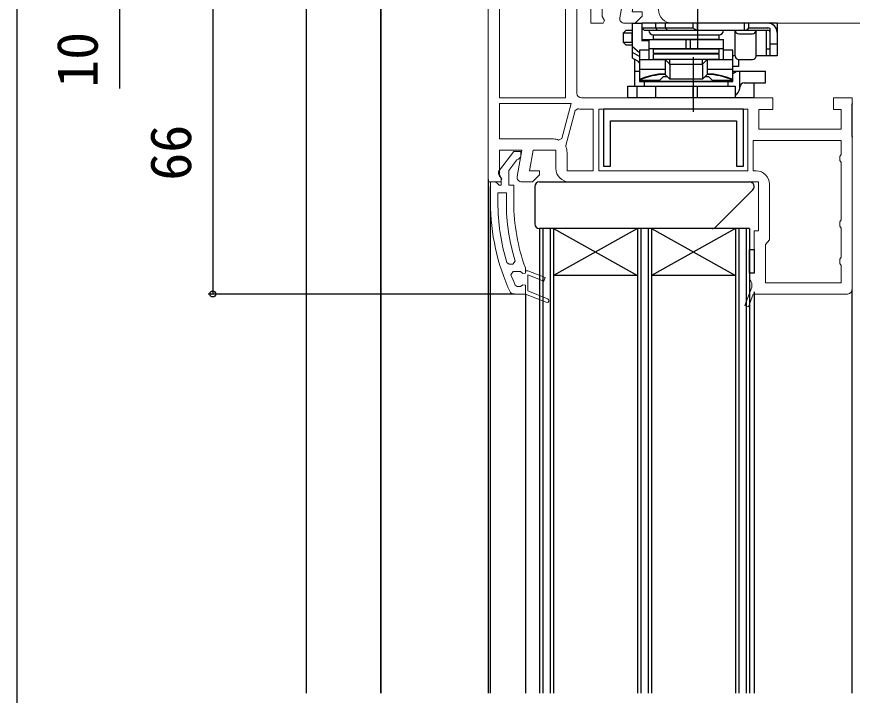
# Model space of a CAD drawing. Units: millimetres, scale not verified. Extents: x -525 to 525, y -783 to 778.
# Drawn here: x -525 to -346, y 171.3 to 316.6 of the extents above; entities that cross this region are included whole.
import ezdxf
from ezdxf.enums import TextEntityAlignment as Align

# ---------------------------------------------------------------- set-up
doc = ezdxf.new("R2010")
doc.units = ezdxf.units.MM
doc.header["$LTSCALE"] = 4
doc.layers.add('0-3_YKK_11', color=7, linetype='Continuous', lineweight=18)
for name, color, linetype in [('0-5_YKK_12', 2, 'Continuous'), ('0-6_YKK_13', 4, 'Continuous'), ('0-8_YKK_D', 6, 'Continuous'), ('0-9_YKK_ZWAK', 7, 'Continuous')]:
    doc.layers.add(name, color=color, linetype=linetype)
doc.styles.add('ＭＳ ゴシック', font='')
doc.styles.get('ＭＳ ゴシック').set_extended_font_data('MS Gothic')

msp = doc.modelspace()

# ---------------------------------------------------------------- linework, layer by layer
at = {"layer": '0-3_YKK_11'}
msp.add_line((-404, 296.8), (-401.5, 296.8), dxfattribs=at)
at = {"layer": '0-3_YKK_11', "color": 211}
for points in [[(-395.785, 316.373), (-394.793, 322), (-399.6, 322), (-399.6, 316.643), (-399.058, 315.776), (-399.377, 315.2), (-402, 315.2), (-402, 330.841), (-446.052, 333.15)], [(-387.5, 318.1), (-387.5, 322), (-392.356, 322), (-393.132, 317.6), (-391, 317.6), (-391, 316.7), (-392.5, 315.2), (-394.8, 315.2)], [(-342, 309.173), (-342, 315.2), (-384.6, 315.2)]]:
    msp.add_lwpolyline(points, dxfattribs=at)
at = {"layer": '0-3_YKK_11'}
for points in [[(-424, 281.2), (-424, 323.2), (-404.134, 323.2), (-404, 323.277), (-401.095, 319.859), (-401.705, 319.341), (-404.016, 322.06)], [(-404.394, 322.126), (-404.7, 321.949), (-404.7, 319.2), (-405, 319.2), (-405, 300.2)], [(-404, 299.2), (-363, 299.2), (-363, 296.7), (-366, 296.7), (-366, 292.5), (-348.4, 292.5), (-348.4, 296.7), (-350, 296.7), (-350, 299.2), (-346, 299.2), (-346, 258.2)], [(-421.6, 298), (-406.221, 298), (-408.226, 290.516), (-408.899, 290.183)], [(-410, 290.4), (-421.6, 290.4), (-421.6, 298)], [(-407.356, 288.691), (-407.383, 289.026), (-405.372, 296.532), (-404.775, 296.889)], [(-401.5, 296.8), (-401.5, 283.6), (-407.1, 283.6), (-407.1, 287.5)], [(-348.4, 290.1), (-367.2, 290.1), (-367.2, 283.6), (-366.6, 283.6)], [(-363.7, 280.7), (-363.7, 268.795), (-364.15, 268.297), (-364.6, 267.8), (-364.6, 259.6), (-348.4, 259.6), (-348.4, 263.334), (-348.65, 263.767), (-348.65, 264.633), (-348.4, 265.066), (-348.4, 271.334), (-348.65, 271.767), (-348.65, 272.633), (-348.4, 273.066), (-348.4, 285.334), (-348.65, 285.767), (-348.65, 286.633), (-348.4, 287.066), (-348.4, 290.1)], [(-417.785, 282.373), (-416.793, 288), (-421.6, 288), (-421.6, 282.643), (-421.058, 281.776), (-421.377, 281.2), (-424, 281.2)], [(-421.587, 283.717), (-418.475, 287.7), (-417, 287.7), (-417, 286.599), (-417.475, 286.1), (-417.845, 285.908), (-419.6, 283.662), (-419.6, 280.5), (-418.5, 280.5), (-418.5, 276.833)], [(-409.5, 284.1), (-409.5, 288), (-414.356, 288), (-415.132, 283.6), (-413, 283.6), (-413, 282.7), (-414.5, 281.2), (-416.8, 281.2)], [(-423.5, 276.833), (-423.5, 281.2), (-422.4, 281.2), (-421.904, 280.763), (-421.606, 280.5), (-421.2, 280.5), (-421.2, 281.9), (-421.4, 282.3)], [(-347, 257.2), (-367.189, 257.2), (-368.226, 254.458), (-368.974, 254.741), (-367.5, 258.639), (-367.5, 259.534), (-367.75, 259.967), (-368, 260.4), (-368, 261.7), (-367, 261.7), (-367, 270.7), (-366.1, 270.7), (-366.1, 281.2), (-406.6, 281.2)], [(-420.1, 276.833), (-420.1, 278.9), (-421.9, 278.9), (-421.9, 276.833)], [(-419.991, 263.955), (-419.513, 263.6), (-418.676, 263.6), (-418.199, 264.248)], [(-411.252, 256.172), (-415.5, 257.862), (-415.5, 261.339), (-412.048, 259.966), (-411.752, 260.709), (-415.5, 262.2), (-416, 262.2), (-416, 261.7), (-416.59, 261.625), (-417.075, 262), (-417.1, 262), (-418.635, 262), (-419.104, 261.326)], [(-416.03, 262.818), (-416, 262.647), (-416, 262.2), (-415.5, 262.2), (-411.752, 260.709), (-412.048, 259.966), (-415.5, 261.339), (-415.5, 257.862), (-411.252, 256.172)], [(-418.205, 259.101), (-417.747, 258.8), (-417.075, 258.8), (-416.59, 259.175), (-416, 259.1), (-416, 257.2), (-411.548, 255.429), (-416, 257.2), (-418.782, 257.2), (-419.236, 257.49)]]:
    msp.add_lwpolyline(points, dxfattribs=at)
for points in [[(-407.4, 320.8), (-407.4, 299.2), (-421.6, 299.2), (-421.6, 320.8)], [(-368.4, 283.6), (-400.3, 283.6), (-400.3, 296.8), (-368.4, 296.8)]]:
    msp.add_lwpolyline(points, close=True, dxfattribs=at)
at = {"layer": '0-3_YKK_11', "color": 211}
for centre, radius, start in [((-384.6, 318.1), 2.9, 179.99998), ((-394.8, 316.2), 1, 169.99998)]:
    msp.add_arc(centre, radius, start, 270.00002, dxfattribs=at)
at = {"layer": '0-3_YKK_11'}
for centre, radius, start, end in [((-404, 300.2), 1, 180.00001, 269.99999), ((-404, 300.2), 3.4, 256.82613, 269.99998), ((-410, 287.5), 2.9, 67.68615, 89.99999), ((-410, 287.5), 2.9, 359.99996, 24.25263), ((-420.8, 283.1), 1, 141.91328, 233.13011), ((-406.6, 284.1), 2.9, 180.00001, 269.99999), ((-366.6, 280.7), 2.9, 0.00001, 89.99999), ((-416.8, 282.2), 1, 169.99999, 269.99998), ((-377.5, 276.833), 46, 180.00001, 204.86598), ((-377.5, 276.833), 44.4, 179.99999, 196.86019), ((-377.5, 276.833), 42.6, 179.99999, 197.18277), ((-377.5, 276.833), 41, 179.99999, 199.98888), ((-377.5, 276.833), 44.4, 200.44221, 203.53922), ((-347, 258.2), 1, 270.00001, 359.99999), ((-411.4, 255.8), 0.4, 248.30059, 68.30061), ((-411.4, 255.8), 0.4, 248.30059, 68.30061)]:
    msp.add_arc(centre, radius, start, end, dxfattribs=at)
at = {"layer": '0-5_YKK_12'}
for p, q in [((-463, 339.793), (-463, 171.7)), ((-447, 334.149), (-447, 171.7)), ((-447, 171.7), (-447, 334.149)), ((-446.998, 171.7), (-446.996, 334.064)), ((-424, 281.7), (-424, 171.7)), ((-423.504, 171.7), (-423.504, 280.2)), ((-413.005, 271.199), (-413.005, 171.7)), ((-368.005, 271.199), (-413.005, 271.199)), ((-412.305, 271.199), (-412.305, 171.7)), ((-410.705, 271.199), (-410.705, 171.7)), ((-410.005, 271.199), (-410.005, 171.7)), ((-392.005, 271.199), (-410.005, 261.199)), ((-410.005, 271.199), (-392.005, 261.199)), ((-392.005, 271.199), (-392.005, 171.7)), ((-391.305, 271.199), (-391.305, 171.7)), ((-389.705, 271.199), (-389.705, 171.7)), ((-389.005, 271.199), (-389.005, 171.7)), ((-371.005, 271.199), (-389.005, 261.199)), ((-389.005, 271.199), (-371.005, 261.199)), ((-371.005, 271.199), (-371.005, 171.7)), ((-370.305, 271.199), (-370.305, 171.7)), ((-368.705, 271.199), (-368.705, 171.7)), ((-368.005, 271.199), (-368.005, 171.7)), ((-392.005, 261.199), (-410.005, 261.199)), ((-371.005, 261.199), (-389.005, 261.199)), ((-346, 171.7), (-346, 258.2)), ((-416, 257.2), (-416, 171.7)), ((-367, 257.7), (-367, 171.7))]:
    msp.add_line(p, q, dxfattribs=at)
at = {"layer": '0-6_YKK_13'}
for p, q in [((-379.1, 309.7), (-379.1, 318.2)), ((-393.1, 307.7), (-393.1, 315.2)), ((-393.1, 315.2), (-391.1, 315.2)), ((-391.1, 315.2), (-391.1, 311.4)), ((-391.1, 315.2), (-391.1, 311.7)), ((-364.1, 315.2), (-391.1, 315.2)), ((-388.1, 314.2), (-388.1, 315.2)), ((-386.1, 315.2), (-386.1, 314.2)), ((-380.058, 314.2), (-380.058, 315.2)), ((-379.142, 313.7), (-379.142, 315.2)), ((-369.058, 313.7), (-369.058, 315.2)), ((-368.142, 314.2), (-368.142, 315.2)), ((-362.1, 315.2), (-364.1, 315.2)), ((-362.1, 315.2), (-362.1, 313.2)), ((-395.033, 313.1), (-394.533, 313.6)), ((-393.1, 313.6), (-394.533, 313.6)), ((-391.1, 314.2), (-380.058, 314.2)), ((-391.1, 314.2), (-390.6, 313.7)), ((-390.6, 313.7), (-364.1, 313.7)), ((-388.1, 314.2), (-387.893, 313.7)), ((-386.1, 314.2), (-385.6, 313.7)), ((-379.6, 313.9), (-379.6, 313.7)), ((-371.1, 308.2), (-371.1, 313.7)), ((-368.6, 313.9), (-368.6, 313.7)), ((-368.142, 314.2), (-364.1, 314.2)), ((-366.6, 308.2), (-366.6, 313.7)), ((-364.4, 308.2), (-364.4, 313.7)), ((-363.6, 308.2), (-363.6, 314.066)), ((-395.033, 313.1), (-393.1, 313.1)), ((-393.129, 313.1), (-393.1, 313.129)), ((-393.129, 311.1), (-393.129, 313.1)), ((-391.1, 311.7), (-389.6, 311.7)), ((-391.1, 311.7), (-389.6, 311.7)), ((-389.6, 311.7), (-373.6, 311.7)), ((-389.6, 311.7), (-389.6, 307.4)), ((-388.6, 312.7), (-374.6, 312.7)), ((-381.565, 309.7), (-381.565, 311.7)), ((-380.661, 309.7), (-380.661, 311.7)), ((-373.6, 307.4), (-373.6, 311.7)), ((-370.3, 312.9), (-367.4, 312.9)), ((-362.1, 313.2), (-362.1, 308.2)), ((-393.1, 311.1), (-395.033, 311.1)), ((-394.533, 310.6), (-393.1, 310.6)), ((-393.1, 311.071), (-393.129, 311.1)), ((-393.1, 310.2), (-391.6, 308.95)), ((-389.6, 311.4), (-391.1, 311.4)), ((-373.6, 309.7), (-389.6, 309.7)), ((-362.1, 310.7), (-363.6, 310.7)), ((-391.6, 308.034), (-393.1, 308.9)), ((-389.6, 309.4), (-391.6, 309.4)), ((-391.6, 309.4), (-391.6, 302.7)), ((-374.6, 308.6), (-388.6, 308.6)), ((-388.6, 307.4), (-388.6, 308.6)), ((-374.6, 308.6), (-374.6, 307.4)), ((-373.064, 309.4), (-373.6, 309.4)), ((-371.1, 308.2), (-371.6, 308.2)), ((-362.1, 308.2), (-366.6, 308.2)), ((-393.1, 307.7), (-391.6, 306.95)), ((-392.585, 301.7), (-392.585, 307.443)), ((-391.73, 306.8), (-391.6, 306.8)), ((-391.6, 307.4), (-386.1, 307.4)), ((-374.6, 307.4), (-388.6, 307.4)), ((-386.1, 307.4), (-385.106, 306.406)), ((-386.1, 307.279), (-386.1, 304.2)), ((-385.1, 306.668), (-385.1, 307.4)), ((-385.1, 306.4), (-385.097, 306.397)), ((-385.1, 306.279), (-385.1, 303.2)), ((-385.097, 306.312), (-385.097, 306.397)), ((-380.1, 307.9), (-380.1, 296.2)), ((-378.103, 306.397), (-378.1, 306.4)), ((-378.103, 306.312), (-378.103, 306.397)), ((-378.1, 306.668), (-378.1, 307.4)), ((-378.1, 306.4), (-378.094, 306.406)), ((-378.1, 306.279), (-378.1, 303.2)), ((-378.094, 306.406), (-377.1, 307.4)), ((-377.1, 307.4), (-371.6, 307.4)), ((-377.1, 307.279), (-377.1, 304.2)), ((-370.388, 307.405), (-370.388, 305.9)), ((-370.3, 307.4), (-367.4, 307.4)), ((-392.585, 304.9), (-391.6, 304.9)), ((-391.6, 305.347), (-386.1, 305.347)), ((-377.1, 305.347), (-371.6, 305.347)), ((-370.388, 305.9), (-371.6, 305.9)), ((-371.6, 304.9), (-364.6, 304.9)), ((-370.08, 301.239), (-370.08, 304.9)), ((-364.6, 302.4), (-364.6, 304.9)), ((-387.272, 302.9), (-391.6, 302.9)), ((-391.6, 302.7), (-371.6, 302.7)), ((-390.6, 302.7), (-390.6, 301.7)), ((-372.6, 302.7), (-390.6, 302.7)), ((-386.472, 303.7), (-387.272, 302.9)), ((-385.6, 303.7), (-386.472, 303.7)), ((-385.1, 303.2), (-386.1, 304.2)), ((-376.728, 303.7), (-377.6, 303.7)), ((-375.928, 302.9), (-376.728, 303.7)), ((-371.6, 302.9), (-375.928, 302.9)), ((-372.6, 302.357), (-372.546, 302.614)), ((-372.538, 302.7), (-372.546, 302.614)), ((-394.1, 301.7), (-371.1, 301.7)), ((-394.1, 299.2), (-394.1, 301.7)), ((-392.1, 299.2), (-392.1, 301.7)), ((-388.1, 299.2), (-388.1, 301.7)), ((-380.058, 299.2), (-380.058, 301.7)), ((-379.142, 299.2), (-379.142, 301.7)), ((-371.1, 301.7), (-371.1, 299.2)), ((-369.145, 302.4), (-364.6, 302.4)), ((-367.1, 302.4), (-367.1, 301.486)), ((-367.1, 301.486), (-367.1, 299.2)), ((-367.1, 299.2), (-394.1, 299.2)), ((-370.613, 299.2), (-371.1, 299.291)), ((-346, 290.909), (-346, 297.89)), ((-413.005, 281.2), (-368.005, 281.2)), ((-414.005, 280.2), (-414.005, 272.2)), ((-375.297, 271.493), (-367.297, 279.493)), ((-376.005, 271.2), (-413.005, 271.2))]:
    msp.add_line(p, q, dxfattribs=at)
for points in [[(-394.533, 310.6), (-395.033, 311.1), (-395.033, 313.1)], [(-364.4, 309.7), (-364.1, 309.7), (-363.6, 309.7)], [(-371.6, 302.7), (-371.6, 309.4), (-373.064, 309.4)], [(-391.902, 307.101), (-391.876, 307.015), (-391.828, 306.896), (-391.779, 306.824), (-391.73, 306.8)], [(-385.106, 306.406), (-385.1, 306.4), (-378.1, 306.4)], [(-386.1, 304.32), (-387.517, 304.248), (-388.917, 304.03), (-390.283, 303.671), (-391.6, 303.173)], [(-390.6, 301.7), (-372.6, 301.7), (-372.6, 302.7)], [(-377.1, 304.2), (-378.1, 303.2), (-385.1, 303.2)], [(-371.6, 303.173), (-372.917, 303.671), (-374.283, 304.03), (-375.683, 304.248), (-377.1, 304.32)]]:
    msp.add_lwpolyline(points, dxfattribs=at)
for points in [[(-388.6, 312.7), (-374.6, 312.7), (-374.6, 311.7), (-388.6, 311.7)], [(-388.6, 309.7), (-374.6, 309.7), (-374.6, 308.7), (-388.6, 308.7)], [(-369.3, 296.8), (-399.3, 296.8), (-399.3, 284.6), (-397.8, 284.6), (-397.8, 294.3), (-370.8, 294.3), (-370.8, 284.6), (-369.3, 284.6)], [(-368, 266.7), (-367, 266.7), (-367, 261.7), (-368, 261.7)]]:
    msp.add_lwpolyline(points, close=True, dxfattribs=at)
for centre, radius, start, end in [((-364.1, 313.2), 2, 0, 90), ((-388.6, 313.7), 1, 180, 270), ((-379.6, 314.4), 0.5, 203.57818, 270), ((-374.6, 313.7), 1, 270, 0), ((-370.3, 313.7), 0.8, 180, 270), ((-368.6, 314.4), 0.5, 270, 336.42182), ((-367.4, 313.7), 0.8, 270, 0), ((-364.1, 313.2), 1, 60, 90), ((-364.1, 313.2), 0.5, 0, 90), ((-370.3, 308.2), 0.8, 180, 270), ((-367.4, 308.2), 0.8, 270, 0), ((-386.1, 291.2), 13, 90, 115.029), ((-377.1, 291.2), 13, 64.971, 90), ((-345.4, 297.89), 0.6, 167.56012, 180), ((-345.4, 290.909), 0.6, 180, 192.43989), ((-413.005, 280.2), 1, 90, 180), ((-368.005, 280.2), 1, 315, 90), ((-413.005, 272.2), 1, 180, 270), ((-376.005, 272.2), 1, 270, 315)]:
    msp.add_arc(centre, radius, start, end, dxfattribs=at)
for centre, major_axis, ratio, start_param, end_param in [((-384.1, 305.4), (1.97, -1.97), 0.176327, 3.2646882, 3.3161231), ((-384.272, 308.4), (0.828, 1.998), 0.093899, 2.7346179, 3.102718), ((-387.1, 308.4), (1.932, -1.932), 0.267949, 0.18405, 0.2617994), ((-383.1, 304.4), (1.97, -1.97), 0.176327, 3.2646883, 3.3161232), ((-380.1, 304.4), (1.97, 1.97), 0.176327, 6.1086548, 6.1600897), ((-376.1, 308.4), (1.932, 1.932), 0.267949, 2.8797933, 2.9575426), ((-378.928, 308.4), (-0.828, 1.998), 0.093899, 3.1804673, 3.5485674), ((-379.1, 305.4), (1.97, 1.97), 0.176327, 6.1086549, 6.1600898), ((-370.049, 302.4), (-2.519, 0), 0.992361, 4.7247659, 5.3755266), ((-372.556, 301.7), (-2.519, 0), 0.992546, 2.1871111, 2.9561302), ((-372.311, 301.7), (0, -2.5), 0.907845, 1.3853339, 1.4849767), ((-369.145, 301.4), (0, -1), 0.907845, 3.1415927, 4.6265694)]:
    msp.add_ellipse(centre, major_axis=major_axis, ratio=ratio, start_param=start_param, end_param=end_param, dxfattribs=at)
at = {"layer": '0-8_YKK_D'}
for p, q in [((-483, 323.2), (-483, 257.2)), ((-418.341, 257.2), (-484, 257.2))]:
    msp.add_line(p, q, dxfattribs=at)
msp.add_lwpolyline([(-483, 328.2), (-503, 320.211), (-503, 301.211)], dxfattribs=at)
msp.add_circle((-483, 257.2), 0.637, dxfattribs=at)
at = {"layer": '0-9_YKK_ZWAK'}
msp.add_line((-525, 747.2), (-525, -782.8), dxfattribs=at)

# ---------------------------------------------------------------- texts
at = {"layer": '0-8_YKK_D', "style": 'ＭＳ ゴシック'}
for s, p in [('10', (-505, 301.37)), ('66', (-485, 281.473))]:
    msp.add_text(s, height=8.798, rotation=90, dxfattribs=at).set_placement(p, align=Align.BOTTOM_LEFT)

doc.saveas('drawing.dxf')
